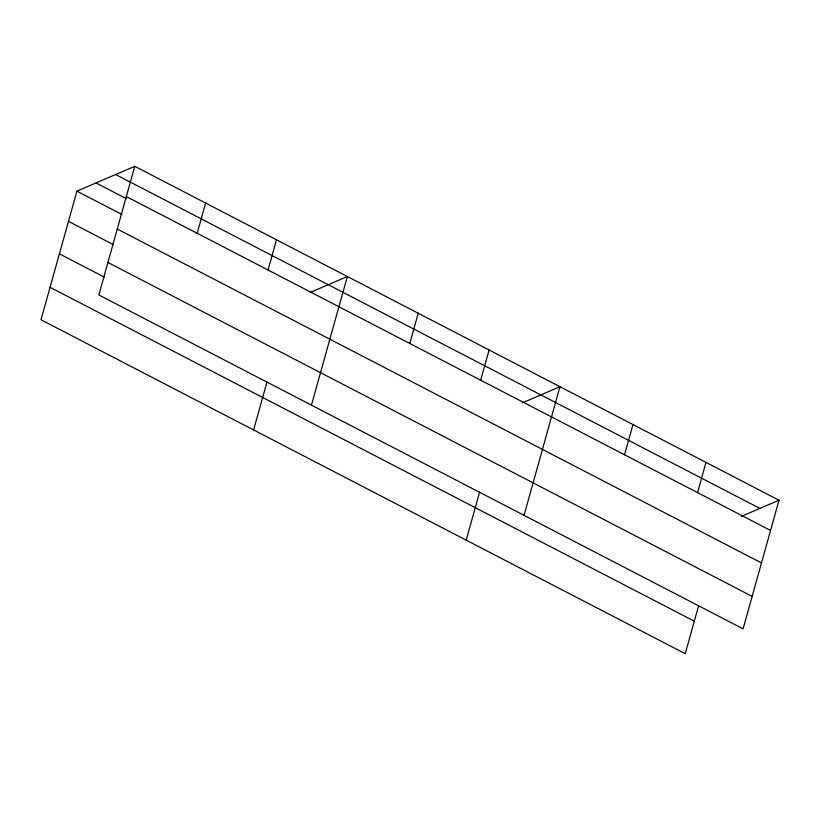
<?xml version="1.0" encoding="UTF-8"?>
<svg xmlns="http://www.w3.org/2000/svg" width="820" height="820" viewBox="0 0 820 820"><rect width="100%" height="100%" fill="white"/><g stroke="black" fill="none" stroke-linecap="round" stroke-linejoin="round"><path stroke-width="1.23" d="M134.767 166.327L98.851 294.954L743.084 628.858L779 500.231L134.767 166.327L76.916 191.142L41 319.769L685.233 653.673L698.64 605.672M197.189 233.28L205.635 203.052M268.058 270.016L276.494 239.778M253.595 429.957L267.002 381.956M311.446 405.141L347.362 276.514L310.913 292.145M409.785 343.467L418.231 313.24M480.653 380.203L489.099 349.976M466.19 540.144L479.597 492.143M524.041 515.329L559.957 386.702L522.361 402.835M624.532 454.772L632.978 424.545M697.543 492.615L705.989 462.388M741.393 516.354L779 500.231M115.671 174.516L759.904 508.42M126.331 196.554L770.564 530.458M96.001 182.952L126.372 198.696M76.916 191.142L121.913 214.461M117.26 229.026L761.493 562.93M68.47 221.369L113.467 244.688M107.922 262.482L752.155 596.386M59.409 253.841L104.406 277.16M50.071 287.297L694.304 621.201"/></g></svg>
